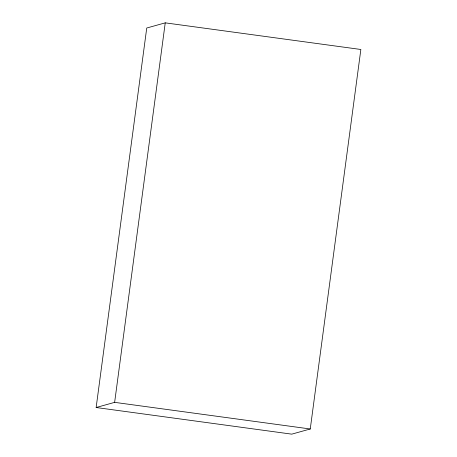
<?xml version="1.0" encoding="UTF-8"?>
<svg xmlns="http://www.w3.org/2000/svg" width="457" height="457" viewBox="0 0 457 457"><rect width="100%" height="100%" fill="white"/><g stroke="black" fill="none" stroke-linecap="round" stroke-linejoin="round"><path stroke-width="0.69" d="M96.141 407.518L146.743 28.014L165.24 22.85L360.859 49.482L310.257 428.986L291.76 434.15L96.141 407.518L114.638 402.354L310.257 428.986M114.638 402.354L165.24 22.85"/></g></svg>
